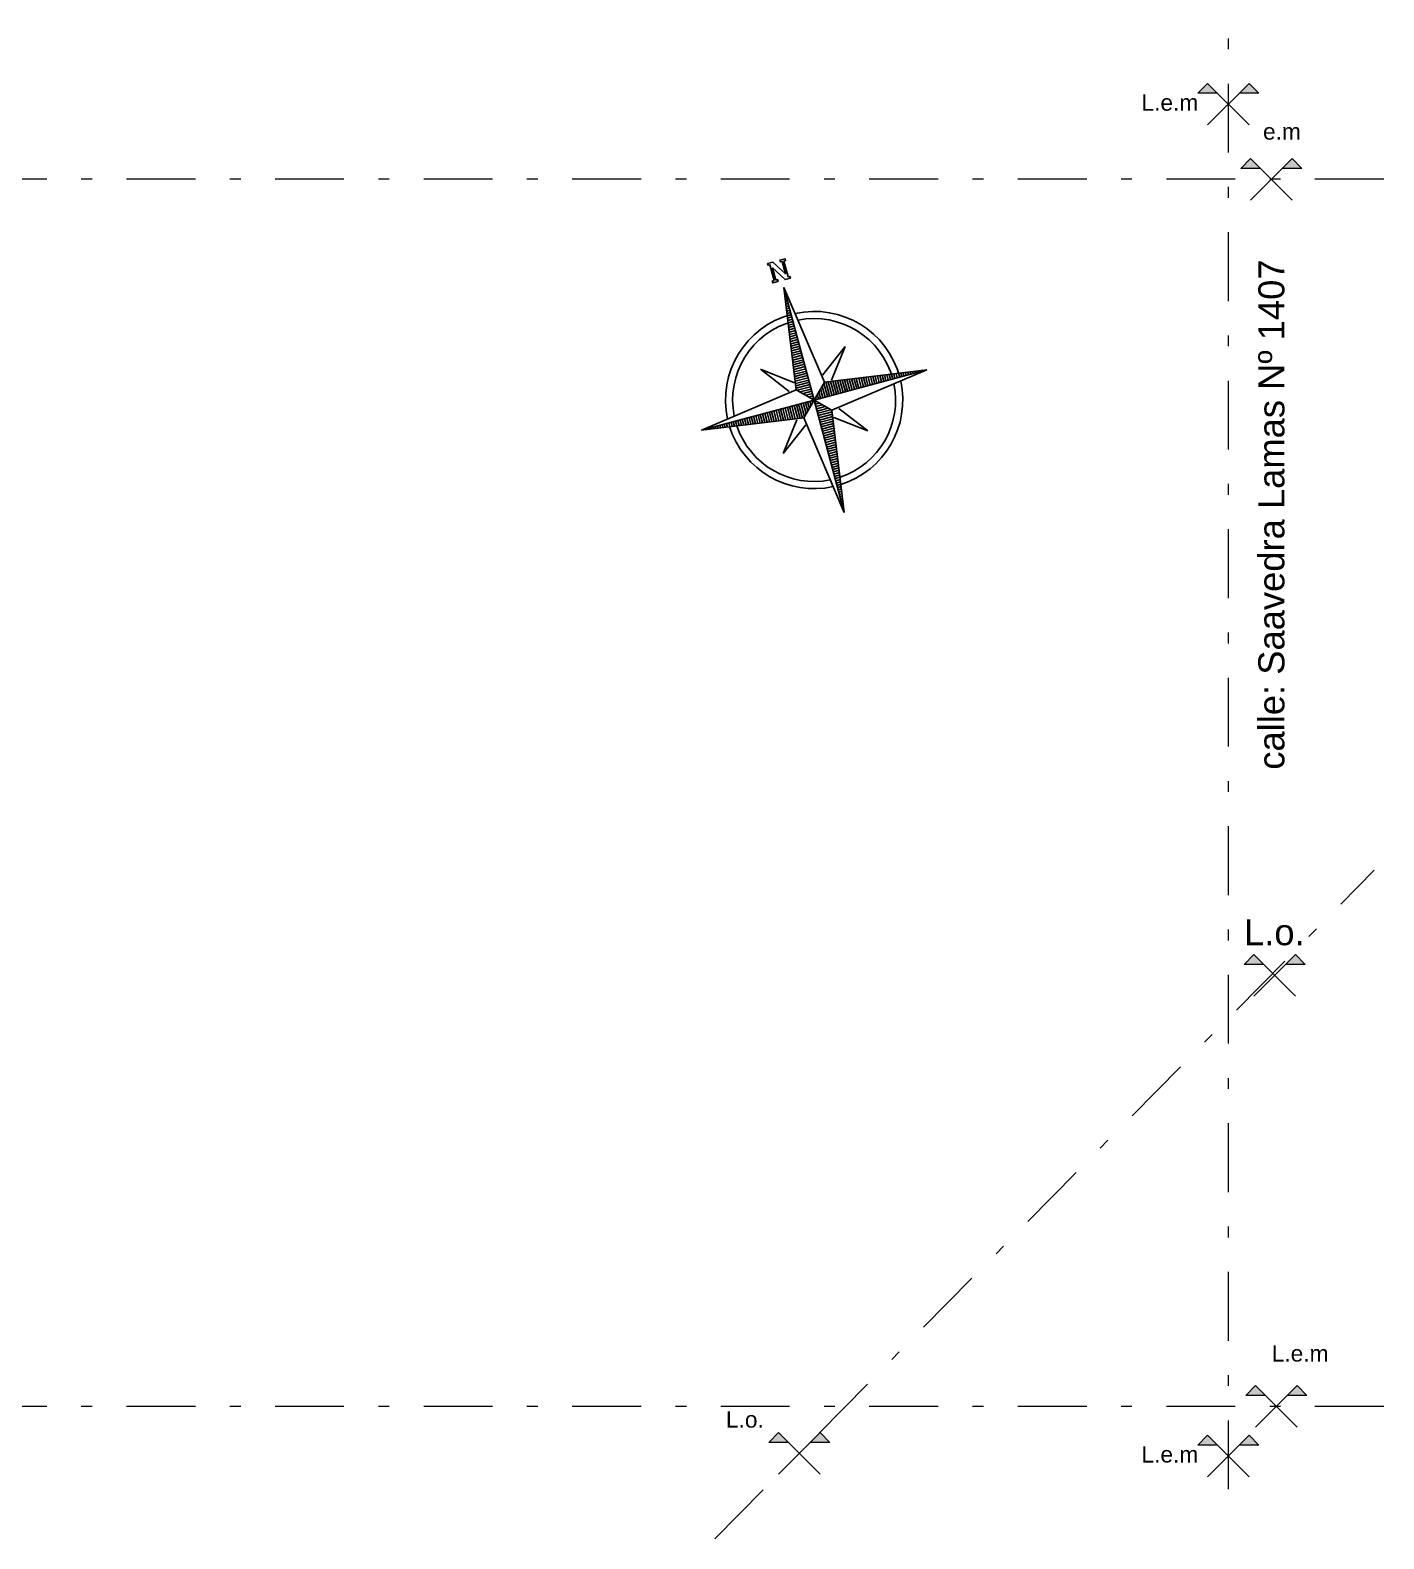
# Model space of a CAD drawing. Header units: millimetres. Extents: x 2761 to 3221, y 1635 to 1962.
# Drawn here: x 2903.14 to 2915.62, y 1858.56 to 1872.47 of the extents above; entities that cross this region are included whole.
import ezdxf

# ---------------------------------------------------------------- set-up
doc = ezdxf.new("R2010")
doc.units = ezdxf.units.MM
doc.linetypes.add('ACAD_ISO10W100', pattern=[18, 12, -3, 0, -3])
doc.linetypes.add('DASHDOT', pattern=[25.4, 12.7, -6.35, 0, -6.35])
doc.layers.add('Ejes', color=3, linetype='DASHDOT', lineweight=13)
doc.layers.add('Textos', color=3, linetype='Continuous', lineweight=9)
doc.styles.get("Standard").update_dxf_attribs({"font": 'arial.ttf'})

# ---------------------------------------------------------------- blocks, each defined once
blk = doc.blocks.new('*X5')
at = {"color": 0, "linetype": 'ByBlock'}
for p, q in [((-217.53, 160.4998), (-217.53, 160.5)), ((-217.52, 160.4984), (-217.52, 160.5)), ((-217.51, 160.497), (-217.51, 160.5)), ((-217.5, 160.4955), (-217.5, 160.5)), ((-217.49, 160.4941), (-217.49, 160.5)), ((-217.48, 160.4927), (-217.48, 160.5)), ((-217.47, 160.4913), (-217.47, 160.5)), ((-217.46, 160.4898), (-217.46, 160.5)), ((-217.45, 160.4884), (-217.45, 160.5)), ((-217.44, 160.487), (-217.44, 160.5)), ((-217.43, 160.4855), (-217.43, 160.5)), ((-217.42, 160.4841), (-217.42, 160.5)), ((-217.41, 160.4827), (-217.41, 160.5)), ((-217.4, 160.4812), (-217.4, 160.5)), ((-217.39, 160.4798), (-217.39, 160.5)), ((-217.38, 160.4784), (-217.38, 160.5)), ((-217.37, 160.477), (-217.37, 160.5)), ((-217.36, 160.4755), (-217.36, 160.5)), ((-217.35, 160.4741), (-217.35, 160.5)), ((-217.34, 160.4727), (-217.34, 160.5)), ((-217.33, 160.4712), (-217.33, 160.5)), ((-217.32, 160.4698), (-217.32, 160.5)), ((-217.31, 160.4684), (-217.31, 160.5)), ((-217.3, 160.467), (-217.3, 160.5)), ((-217.29, 160.4655), (-217.29, 160.5)), ((-217.28, 160.4641), (-217.28, 160.5)), ((-217.27, 160.4627), (-217.27, 160.5)), ((-217.26, 160.4613), (-217.26, 160.5)), ((-217.25, 160.4598), (-217.25, 160.5)), ((-217.24, 160.4584), (-217.24, 160.5)), ((-217.23, 160.457), (-217.23, 160.5)), ((-217.22, 160.4555), (-217.22, 160.5)), ((-217.21, 160.4541), (-217.21, 160.5)), ((-217.2, 160.4527), (-217.2, 160.5)), ((-217.19, 160.4512), (-217.19, 160.5)), ((-217.18, 160.4498), (-217.18, 160.5)), ((-217.17, 160.4484), (-217.17, 160.5)), ((-217.16, 160.447), (-217.16, 160.5)), ((-217.15, 160.4455), (-217.15, 160.5)), ((-217.14, 160.4441), (-217.14, 160.5)), ((-217.13, 160.4427), (-217.13, 160.5)), ((-217.12, 160.4412), (-217.12, 160.5)), ((-217.11, 160.4398), (-217.11, 160.5)), ((-217.1, 160.4384), (-217.1, 160.5)), ((-217.09, 160.4412), (-217.09, 160.5)), ((-217.08, 160.4512), (-217.08, 160.5)), ((-217.07, 160.4613), (-217.07, 160.5)), ((-217.06, 160.4712), (-217.06, 160.5)), ((-217.05, 160.4812), (-217.05, 160.5)), ((-217.04, 160.4913), (-217.04, 160.5))]:
    blk.add_line(p, q, dxfattribs=at)
blk = doc.blocks.new('Sbpln014')
at = {"color": 0, "linetype": 'ByBlock'}
for p, q in [((-0.156, 0.156), (0, 1.25)), ((0, 1.25), (0.156, 0.156)), ((0, 1.25), (0, 0)), ((-0.234, 0.156), (-0.469, 0.469)), ((-0.469, 0.469), (-0.156, 0.234)), ((0.156, 0.234), (0.469, 0.469)), ((0.469, 0.469), (0.234, 0.156)), ((-1.25, 0), (-0.156, 0.156)), ((-0.156, -0.156), (-1.25, 0)), ((0, 0), (-1.25, 0)), ((-0.156, 0.156), (0, 0)), ((-0.156, -0.156), (0, 0)), ((0, 0), (0.156, 0.156)), ((0, 0), (0.156, -0.156)), ((0, 0), (0, -1.25)), ((1.25, 0), (0, 0)), ((0.156, 0.156), (1.25, 0)), ((-0.469, -0.469), (-0.234, -0.156)), ((0, -1.25), (-0.156, -0.156)), ((0.156, -0.156), (0, -1.25)), ((1.25, 0), (0.156, -0.156)), ((0.234, -0.156), (0.469, -0.469)), ((-0.156, -0.234), (-0.469, -0.469)), ((0.469, -0.469), (0.156, -0.234))]:
    blk.add_line(p, q, dxfattribs=at)
blk.add_lwpolyline([(1.348, 0.064), (1.348, 0.044), (1.328, 0.044), (1.328, 0.103), (1.348, 0.103), (1.348, 0.083), (1.523, 0.083), (1.523, 0.103), (1.543, 0.103), (1.543, 0.044), (1.387, -0.053), (1.523, -0.053), (1.523, -0.034), (1.543, -0.034), (1.543, -0.092), (1.523, -0.092), (1.523, -0.073), (1.348, -0.073), (1.348, -0.092), (1.328, -0.092), (1.328, -0.034), (1.484, 0.064), (1.348, 0.064)], dxfattribs=at)
for radius, start, end in [(0.95, 92.5891, 177.4109), (0.873, 93.5464, 176.4536), (0.95, 0, 87.4109), (0.873, 0, 86.4536), (0.95, 182.5891, 267.4109), (0.873, 183.5464, 266.4536), (0.95, 270, 357.4109), (0.873, 270, 356.4536)]:
    blk.add_arc((0, 0), radius, start, end, dxfattribs=at)
for p, xscale, yscale, zscale, rotation in [((-401.25, -542.578), 2.499999999999996, 2.499999999999996, 2.499999999999996, 270), ((-542.578, 401.25), 2.5, 2.5, 2.5, 180), ((401.25, 542.578), 2.5, 2.5, 2.5, 90)]:
    blk.add_blockref('*X5', p, dxfattribs=dict(at, xscale=xscale, yscale=yscale, zscale=zscale, rotation=rotation))
at = {"color": 0, "linetype": 'ByBlock', "xscale": 2.5, "yscale": 2.5, "zscale": 2.5}
blk.add_blockref('*X5', (542.578, -401.25), dxfattribs=at)

msp = doc.modelspace()

# ---------------------------------------------------------------- hatches: boundary and pattern name
at = {"layer": 'Textos', "true_color": 0xc7c8ca}
h = msp.add_hatch(color=9, dxfattribs=at)
h.paths.add_polyline_path([(2913.998, 1871.983), (2913.908, 1871.892), (2914.089, 1871.892)])
h.paths.add_polyline_path([(2914.381, 1871.983), (2914.29, 1871.892), (2914.471, 1871.892)])
h = msp.add_hatch(color=9, dxfattribs=at)
h.paths.add_polyline_path([(2914.394, 1871.291), (2914.304, 1871.199), (2914.486, 1871.199)])
h.paths.add_polyline_path([(2914.778, 1871.291), (2914.686, 1871.199), (2914.867, 1871.199)])
at = {"layer": 'Textos', "lineweight": 18, "true_color": 0xc7c8ca}
h = msp.add_hatch(color=9, dxfattribs=at)
h.paths.add_polyline_path([(2914.426, 1863.946), (2914.336, 1863.854), (2914.518, 1863.854)])
h.paths.add_polyline_path([(2914.81, 1863.946), (2914.718, 1863.854), (2914.9, 1863.854)])
at = {"layer": 'Textos', "true_color": 0xc7c8ca}
h = msp.add_hatch(color=9, dxfattribs=at)
h.paths.add_polyline_path([(2914.44, 1859.97), (2914.35, 1859.878), (2914.532, 1859.878)])
h.paths.add_polyline_path([(2914.824, 1859.97), (2914.732, 1859.878), (2914.913, 1859.878)])
h = msp.add_hatch(color=9, dxfattribs=at)
h.paths.add_polyline_path([(2910.041, 1859.538), (2909.951, 1859.446), (2910.133, 1859.446)])
h.paths.add_polyline_path([(2910.425, 1859.538), (2910.333, 1859.446), (2910.514, 1859.446)])
h = msp.add_hatch(color=9, dxfattribs=at)
h.paths.add_polyline_path([(2913.998, 1859.514), (2913.908, 1859.422), (2914.089, 1859.422)])
h.paths.add_polyline_path([(2914.381, 1859.514), (2914.29, 1859.422), (2914.471, 1859.422)])

# ---------------------------------------------------------------- linework, layer by layer
at = {"layer": 'Ejes', "color": 9, "ltscale": 0.05, "true_color": 0xc7c8ca}
for p, q in [((2914.19, 1859.015), (2914.19, 1872.474)), ((2915.624, 1871.099), (2890.656, 1871.099)), ((2909.455, 1858.557), (2915.535, 1864.724)), ((2915.624, 1859.779), (2890.656, 1859.779))]:
    msp.add_line(p, q, dxfattribs=at)
at = {"layer": 'Textos', "color": 9, "true_color": 0xc7c8ca}
for p, q in [((2913.998, 1871.983), (2913.908, 1871.892)), ((2913.998, 1871.983), (2914.381, 1871.6)), ((2913.998, 1871.6), (2914.381, 1871.983)), ((2914.381, 1871.983), (2914.471, 1871.892)), ((2914.089, 1871.892), (2913.908, 1871.892)), ((2914.471, 1871.892), (2914.29, 1871.892)), ((2914.394, 1871.291), (2914.304, 1871.199)), ((2914.394, 1871.291), (2914.778, 1870.907)), ((2914.394, 1870.907), (2914.778, 1871.291)), ((2914.778, 1871.291), (2914.867, 1871.199)), ((2914.486, 1871.199), (2914.304, 1871.199)), ((2914.867, 1871.199), (2914.686, 1871.199)), ((2914.44, 1859.97), (2914.35, 1859.878)), ((2914.44, 1859.97), (2914.824, 1859.586)), ((2914.44, 1859.586), (2914.824, 1859.97)), ((2914.824, 1859.97), (2914.913, 1859.878)), ((2914.532, 1859.878), (2914.35, 1859.878)), ((2914.913, 1859.878), (2914.732, 1859.878)), ((2910.041, 1859.538), (2909.951, 1859.446)), ((2910.041, 1859.538), (2910.425, 1859.154)), ((2910.041, 1859.154), (2910.425, 1859.538)), ((2910.425, 1859.538), (2910.514, 1859.446)), ((2910.133, 1859.446), (2909.951, 1859.446)), ((2910.514, 1859.446), (2910.333, 1859.446)), ((2913.998, 1859.514), (2913.908, 1859.422)), ((2914.089, 1859.422), (2913.908, 1859.422)), ((2913.998, 1859.514), (2914.381, 1859.13)), ((2913.998, 1859.13), (2914.381, 1859.514)), ((2914.471, 1859.422), (2914.29, 1859.422)), ((2914.381, 1859.514), (2914.471, 1859.422))]:
    msp.add_line(p, q, dxfattribs=at)
at = {"layer": 'Textos', "color": 9, "linetype": 'ACAD_ISO10W100', "lineweight": 18, "true_color": 0xc7c8ca}
for p, q in [((2914.426, 1863.946), (2914.336, 1863.854)), ((2914.518, 1863.854), (2914.336, 1863.854)), ((2914.9, 1863.854), (2914.718, 1863.854)), ((2914.81, 1863.946), (2914.9, 1863.854))]:
    msp.add_line(p, q, dxfattribs=at)
at = {"layer": 'Textos', "color": 9, "linetype": 'ACAD_ISO10W100', "lineweight": 18, "ltscale": 0.16, "true_color": 0xc7c8ca}
for p, q in [((2914.426, 1863.946), (2914.81, 1863.562)), ((2914.426, 1863.562), (2914.81, 1863.946))]:
    msp.add_line(p, q, dxfattribs=at)

# ---------------------------------------------------------------- block references
at = {"color": 9, "ltscale": 0.7, "true_color": 0xc7c8ca, "xscale": 0.8605317641614497, "yscale": 0.8605317641614497, "zscale": 0.8605317641614497, "rotation": 105.0000000000084}
msp.add_blockref('Sbpln014', (2910.37, 1869.062), dxfattribs=at)

# ---------------------------------------------------------------- texts
at = {"layer": 'Textos', "color": 9, "true_color": 0xc7c8ca, "char_height": 0.15, "width": 2.1098, "attachment_point": 3}
for s, insert in [('{\\fArial|b0|i0|c0|p34;L.e.m}', (2913.913, 1871.881)), ('{\\fArial|b0|i0|c0|p34;e.m}', (2914.859, 1871.614)), ('{\\fArial|b0|i0|c0|p34;L.e.m}', (2915.114, 1860.342)), ('{\\fArial|b0|i0|c0|p34;L.o.}', (2909.906, 1859.733)), ('{\\fArial|b0|i0|c0|p34;L.e.m}', (2913.913, 1859.411))]:
    msp.add_mtext(s, dxfattribs=dict(at, insert=insert))
at = {"layer": 'Textos', "color": 9, "true_color": 0xc7c8ca, "insert": (2914.467, 1865.652), "char_height": 0.24, "width": 4.92052, "attachment_point": 1, "rotation": 90}
msp.add_mtext('{\\fArial|b0|i0|c0|p34;calle: Saavedra Lamas Nº 1407}', dxfattribs=at)
at = {"layer": 'Textos', "color": 9, "lineweight": 18, "true_color": 0xc7c8ca, "insert": (2914.894, 1864.273), "char_height": 0.24, "width": 1.51542, "attachment_point": 3}
msp.add_mtext('{\\fArial|b0|i0|c0|p34;L.o.}', dxfattribs=at)

doc.saveas('drawing.dxf')
